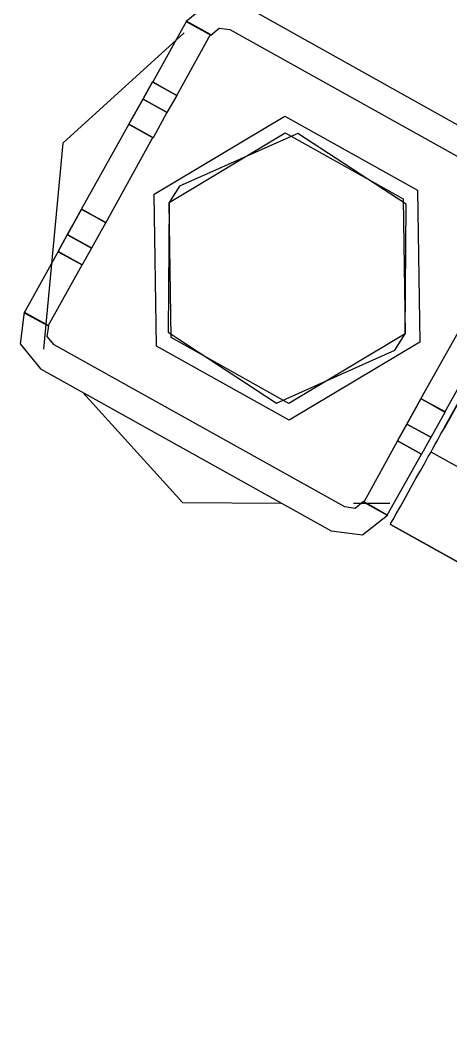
# Model space of a CAD drawing. Header units: metres. Extents: x 2.3 to 42.8, y 0.9 to 31.9.
# Drawn here: x 23.21293 to 23.22514, y 13.90605 to 13.93484 of the extents above; entities that cross this region are included whole.
import ezdxf

# ---------------------------------------------------------------- set-up
doc = ezdxf.new("R2010")
doc.units = ezdxf.units.M
doc.layers.add('PARETI_STRUTTURE', color=7, linetype='Continuous')

msp = doc.modelspace()

# ---------------------------------------------------------------- linework, layer by layer
at = {"layer": 'PARETI_STRUTTURE'}
for points in [[(23.22343, 13.920531), (23.223444, 13.920573), (23.223513, 13.92067), (23.223596, 13.920837), (23.223721, 13.921045), (23.22386, 13.921295), (23.223999, 13.921559), (23.224152, 13.921837), (23.224291, 13.922073), (23.224416, 13.922295), (23.224499, 13.922462), (23.224569, 13.922559), (23.224583, 13.922601), (23.224596, 13.922615), (23.224638, 13.922684), (23.224694, 13.922795), (23.224777, 13.922934), (23.22486, 13.923101), (23.224971, 13.923281), (23.317096, 14.088406)], [(23.224958, 13.92327), (23.315638, 14.085784)], [(23.217583, 13.93448), (23.214138, 13.931355), (23.213583, 13.925508)], [(23.216013, 13.931887), (23.216416, 13.932609), (23.21668, 13.933095)], [(23.216013, 13.931887), (23.216416, 13.932609), (23.21668, 13.933095)], [(23.216013, 13.931887), (23.216416, 13.932609), (23.21668, 13.933095)], [(23.216013, 13.931887), (23.216416, 13.932609), (23.21668, 13.933095)], [(23.216013, 13.931887), (23.216416, 13.932609), (23.21668, 13.933095)], [(23.216013, 13.931887), (23.216416, 13.932609), (23.21668, 13.933095)], [(23.216013, 13.931887), (23.216416, 13.932609), (23.21668, 13.933095)], [(23.216013, 13.931887), (23.216416, 13.932609), (23.21668, 13.933095)], [(23.216013, 13.931887), (23.216416, 13.932609), (23.21668, 13.933095)], [(23.216013, 13.931887), (23.216416, 13.932609), (23.21668, 13.933095)], [(23.216013, 13.931887), (23.216416, 13.932609), (23.21668, 13.933095)], [(23.216013, 13.931887), (23.216416, 13.932609), (23.21668, 13.933095)], [(23.216013, 13.931887), (23.216416, 13.932609), (23.21668, 13.933095)], [(23.216013, 13.931887), (23.216416, 13.932609), (23.21668, 13.933095)], [(23.216013, 13.931887), (23.216416, 13.932609), (23.21668, 13.933095)], [(23.216013, 13.931887), (23.216416, 13.932609), (23.21668, 13.933095)], [(23.216013, 13.931887), (23.216416, 13.932609), (23.21668, 13.933095)], [(23.216013, 13.931887), (23.216416, 13.932609), (23.21668, 13.933095)], [(23.216013, 13.931887), (23.216416, 13.932609), (23.21668, 13.933095)], [(23.216013, 13.931887), (23.216416, 13.932609), (23.21668, 13.933095)], [(23.216013, 13.931887), (23.216416, 13.932609), (23.21668, 13.933095)], [(23.216013, 13.931887), (23.216416, 13.932609), (23.21668, 13.933095)], [(23.216013, 13.931887), (23.216416, 13.932609), (23.21668, 13.933095)], [(23.216013, 13.931887), (23.216416, 13.932609), (23.21668, 13.933095)], [(23.216013, 13.931887), (23.216416, 13.932609), (23.21668, 13.933095)], [(23.216013, 13.931887), (23.216416, 13.932609), (23.21668, 13.933095)], [(23.216013, 13.931887), (23.216416, 13.932609), (23.21668, 13.933095)], [(23.216013, 13.931887), (23.216416, 13.932609), (23.21668, 13.933095)], [(23.216013, 13.931887), (23.216416, 13.932609), (23.21668, 13.933095)], [(23.216013, 13.931887), (23.216416, 13.932609), (23.21668, 13.933095)], [(23.216013, 13.931887), (23.216416, 13.932609), (23.21668, 13.933095)], [(23.216013, 13.931887), (23.216416, 13.932609), (23.21668, 13.933095)], [(23.216013, 13.931887), (23.216416, 13.932609), (23.21668, 13.933095)], [(23.216013, 13.931887), (23.216416, 13.932609), (23.21668, 13.933095)], [(23.216013, 13.931887), (23.216416, 13.932609), (23.21668, 13.933095)], [(23.216013, 13.931887), (23.216416, 13.932609), (23.21668, 13.933095)], [(23.216013, 13.931887), (23.216416, 13.932609), (23.21668, 13.933095)], [(23.216013, 13.931887), (23.216416, 13.932609), (23.21668, 13.933095)], [(23.216013, 13.931887), (23.216416, 13.932609), (23.21668, 13.933095)], [(23.216013, 13.931887), (23.216416, 13.932609), (23.21668, 13.933095)], [(23.216013, 13.931887), (23.216416, 13.932609), (23.21668, 13.933095)], [(23.216013, 13.931887), (23.216416, 13.932609), (23.21668, 13.933095)], [(23.216013, 13.931887), (23.216416, 13.932609), (23.21668, 13.933095)], [(23.216013, 13.931887), (23.216416, 13.932609), (23.21668, 13.933095)], [(23.216013, 13.931887), (23.216416, 13.932609), (23.21668, 13.933095)], [(23.216013, 13.931887), (23.216416, 13.932609), (23.21668, 13.933095)], [(23.216013, 13.931887), (23.216416, 13.932609), (23.21668, 13.933095)], [(23.216013, 13.931887), (23.216416, 13.932609), (23.21668, 13.933095)], [(23.216013, 13.931887), (23.216416, 13.932609), (23.21668, 13.933095)], [(23.216013, 13.931887), (23.216416, 13.932609), (23.21668, 13.933095)], [(23.217369, 13.932708), (23.216688, 13.933083)], [(23.217369, 13.932708), (23.216688, 13.933083)], [(23.217369, 13.932708), (23.216688, 13.933083)], [(23.217369, 13.932708), (23.216688, 13.933083)], [(23.217369, 13.932708), (23.216688, 13.933083)], [(23.217369, 13.932708), (23.216688, 13.933083)], [(23.217369, 13.932708), (23.216688, 13.933083)], [(23.217369, 13.932708), (23.216688, 13.933083)], [(23.217369, 13.932708), (23.216688, 13.933083)], [(23.217369, 13.932708), (23.216688, 13.933083)], [(23.217369, 13.932708), (23.216688, 13.933083)], [(23.217369, 13.932708), (23.216688, 13.933083)], [(23.217369, 13.932708), (23.216688, 13.933083)], [(23.217369, 13.932708), (23.216688, 13.933083)], [(23.217369, 13.932708), (23.216688, 13.933083)], [(23.217369, 13.932708), (23.216688, 13.933083)], [(23.217369, 13.932708), (23.216688, 13.933083)], [(23.217369, 13.932708), (23.216688, 13.933083)], [(23.217369, 13.932708), (23.216688, 13.933083)], [(23.217369, 13.932708), (23.216688, 13.933083)], [(23.217369, 13.932708), (23.216688, 13.933083)], [(23.217369, 13.932708), (23.216688, 13.933083)], [(23.217369, 13.932708), (23.216688, 13.933083)], [(23.217369, 13.932708), (23.216688, 13.933083)], [(23.217369, 13.932708), (23.216688, 13.933083)], [(23.217369, 13.932708), (23.216688, 13.933083)], [(23.217369, 13.932708), (23.216688, 13.933083)], [(23.217369, 13.932708), (23.216688, 13.933083)], [(23.217369, 13.932708), (23.216688, 13.933083)], [(23.217369, 13.932708), (23.216688, 13.933083)], [(23.217369, 13.932708), (23.216688, 13.933083)], [(23.217369, 13.932708), (23.216688, 13.933083)], [(23.217369, 13.932708), (23.216688, 13.933083)], [(23.217369, 13.932708), (23.216688, 13.933083)], [(23.217369, 13.932708), (23.216688, 13.933083)], [(23.217369, 13.932708), (23.216688, 13.933083)], [(23.217369, 13.932708), (23.216688, 13.933083)], [(23.217369, 13.932708), (23.216688, 13.933083)], [(23.217369, 13.932708), (23.216688, 13.933083)], [(23.217369, 13.932708), (23.216688, 13.933083)], [(23.217369, 13.932708), (23.216688, 13.933083)], [(23.217369, 13.932708), (23.216688, 13.933083)], [(23.217369, 13.932708), (23.216688, 13.933083)], [(23.217369, 13.932708), (23.216688, 13.933083)], [(23.217369, 13.932708), (23.216688, 13.933083)], [(23.217369, 13.932708), (23.216688, 13.933083)], [(23.217369, 13.932708), (23.216688, 13.933083)], [(23.217369, 13.932708), (23.216688, 13.933083)], [(23.217369, 13.932708), (23.216688, 13.933083)], [(23.217369, 13.932708), (23.216688, 13.933083)], [(23.217098, 13.932222), (23.216417, 13.932597)], [(23.217098, 13.932222), (23.216417, 13.932597)], [(23.217098, 13.932222), (23.216417, 13.932597)], [(23.217098, 13.932222), (23.216417, 13.932597)], [(23.217098, 13.932222), (23.216417, 13.932597)], [(23.217098, 13.932222), (23.216417, 13.932597)], [(23.217098, 13.932222), (23.216417, 13.932597)], [(23.217098, 13.932222), (23.216417, 13.932597)], [(23.217098, 13.932222), (23.216417, 13.932597)], [(23.217098, 13.932222), (23.216417, 13.932597)], [(23.217098, 13.932222), (23.216417, 13.932597)], [(23.217098, 13.932222), (23.216417, 13.932597)], [(23.217098, 13.932222), (23.216417, 13.932597)], [(23.217098, 13.932222), (23.216417, 13.932597)], [(23.217098, 13.932222), (23.216417, 13.932597)], [(23.217098, 13.932222), (23.216417, 13.932597)], [(23.217098, 13.932222), (23.216417, 13.932597)], [(23.217098, 13.932222), (23.216417, 13.932597)], [(23.217098, 13.932222), (23.216417, 13.932597)], [(23.217098, 13.932222), (23.216417, 13.932597)], [(23.217098, 13.932222), (23.216417, 13.932597)], [(23.217098, 13.932222), (23.216417, 13.932597)], [(23.217098, 13.932222), (23.216417, 13.932597)], [(23.217098, 13.932222), (23.216417, 13.932597)], [(23.217098, 13.932222), (23.216417, 13.932597)], [(23.217098, 13.932222), (23.216417, 13.932597)], [(23.217098, 13.932222), (23.216417, 13.932597)], [(23.217098, 13.932222), (23.216417, 13.932597)], [(23.217098, 13.932222), (23.216417, 13.932597)], [(23.217098, 13.932222), (23.216417, 13.932597)], [(23.217098, 13.932222), (23.216417, 13.932597)], [(23.217098, 13.932222), (23.216417, 13.932597)], [(23.217098, 13.932222), (23.216417, 13.932597)], [(23.217098, 13.932222), (23.216417, 13.932597)], [(23.217098, 13.932222), (23.216417, 13.932597)], [(23.217098, 13.932222), (23.216417, 13.932597)], [(23.217098, 13.932222), (23.216417, 13.932597)], [(23.217098, 13.932222), (23.216417, 13.932597)], [(23.217098, 13.932222), (23.216417, 13.932597)], [(23.217098, 13.932222), (23.216417, 13.932597)], [(23.217098, 13.932222), (23.216417, 13.932597)], [(23.217098, 13.932222), (23.216417, 13.932597)], [(23.217098, 13.932222), (23.216417, 13.932597)], [(23.217098, 13.932222), (23.216417, 13.932597)], [(23.217098, 13.932222), (23.216417, 13.932597)], [(23.217098, 13.932222), (23.216417, 13.932597)], [(23.217098, 13.932222), (23.216417, 13.932597)], [(23.217098, 13.932222), (23.216417, 13.932597)], [(23.217098, 13.932222), (23.216417, 13.932597)], [(23.217098, 13.932222), (23.216417, 13.932597)], [(23.217098, 13.932222), (23.216417, 13.932597)], [(23.217098, 13.932222), (23.216417, 13.932597)], [(23.217098, 13.932222), (23.216417, 13.932597)], [(23.217098, 13.932222), (23.216417, 13.932597)], [(23.217098, 13.932222), (23.216417, 13.932597)], [(23.217098, 13.932222), (23.216417, 13.932597)], [(23.217098, 13.932222), (23.216417, 13.932597)], [(23.217098, 13.932222), (23.216417, 13.932597)], [(23.217098, 13.932222), (23.216417, 13.932597)], [(23.217098, 13.932222), (23.216417, 13.932597)], [(23.217098, 13.932222), (23.216417, 13.932597)], [(23.217098, 13.932222), (23.216417, 13.932597)], [(23.217098, 13.932222), (23.216417, 13.932597)], [(23.217098, 13.932222), (23.216417, 13.932597)], [(23.217098, 13.932222), (23.216417, 13.932597)], [(23.217098, 13.932222), (23.216417, 13.932597)], [(23.217098, 13.932222), (23.216417, 13.932597)], [(23.217098, 13.932222), (23.216417, 13.932597)], [(23.217098, 13.932222), (23.216417, 13.932597)], [(23.217098, 13.932222), (23.216417, 13.932597)], [(23.217098, 13.932222), (23.216417, 13.932597)], [(23.217098, 13.932222), (23.216417, 13.932597)], [(23.217098, 13.932222), (23.216417, 13.932597)], [(23.217098, 13.932222), (23.216417, 13.932597)], [(23.217098, 13.932222), (23.216417, 13.932597)], [(23.217098, 13.932222), (23.216417, 13.932597)], [(23.217098, 13.932222), (23.216417, 13.932597)], [(23.217098, 13.932222), (23.216417, 13.932597)], [(23.217098, 13.932222), (23.216417, 13.932597)], [(23.217098, 13.932222), (23.216417, 13.932597)], [(23.217098, 13.932222), (23.216417, 13.932597)], [(23.217098, 13.932222), (23.216417, 13.932597)], [(23.217098, 13.932222), (23.216417, 13.932597)], [(23.217098, 13.932222), (23.216417, 13.932597)], [(23.217098, 13.932222), (23.216417, 13.932597)], [(23.217098, 13.932222), (23.216417, 13.932597)], [(23.217098, 13.932222), (23.216417, 13.932597)], [(23.217098, 13.932222), (23.216417, 13.932597)], [(23.217098, 13.932222), (23.216417, 13.932597)], [(23.217098, 13.932222), (23.216417, 13.932597)], [(23.217098, 13.932222), (23.216417, 13.932597)], [(23.217098, 13.932222), (23.216417, 13.932597)], [(23.217098, 13.932222), (23.216417, 13.932597)], [(23.217098, 13.932222), (23.216417, 13.932597)], [(23.217098, 13.932222), (23.216417, 13.932597)], [(23.217098, 13.932222), (23.216417, 13.932597)], [(23.217098, 13.932222), (23.216417, 13.932597)], [(23.217098, 13.932222), (23.216417, 13.932597)], [(23.217098, 13.932222), (23.216417, 13.932597)], [(23.217098, 13.932222), (23.216417, 13.932597)], [(23.217098, 13.932222), (23.216417, 13.932597)], [(23.217098, 13.932222), (23.216417, 13.932597)], [(23.217098, 13.932222), (23.216417, 13.932597)], [(23.217098, 13.932222), (23.216417, 13.932597)], [(23.217369, 13.932708), (23.217091, 13.932222), (23.216702, 13.931499)], [(23.217369, 13.932708), (23.217091, 13.932222), (23.216702, 13.931499)], [(23.217369, 13.932708), (23.217091, 13.932222), (23.216702, 13.931499)], [(23.217369, 13.932708), (23.217091, 13.932222), (23.216702, 13.931499)], [(23.217369, 13.932708), (23.217091, 13.932222), (23.216702, 13.931499)], [(23.217369, 13.932708), (23.217091, 13.932222), (23.216702, 13.931499)], [(23.217369, 13.932708), (23.217091, 13.932222), (23.216702, 13.931499)], [(23.217369, 13.932708), (23.217091, 13.932222), (23.216702, 13.931499)], [(23.217369, 13.932708), (23.217091, 13.932222), (23.216702, 13.931499)], [(23.217369, 13.932708), (23.217091, 13.932222), (23.216702, 13.931499)], [(23.217369, 13.932708), (23.217091, 13.932222), (23.216702, 13.931499)], [(23.217369, 13.932708), (23.217091, 13.932222), (23.216702, 13.931499)], [(23.217369, 13.932708), (23.217091, 13.932222), (23.216702, 13.931499)], [(23.217369, 13.932708), (23.217091, 13.932222), (23.216702, 13.931499)], [(23.217369, 13.932708), (23.217091, 13.932222), (23.216702, 13.931499)], [(23.217369, 13.932708), (23.217091, 13.932222), (23.216702, 13.931499)], [(23.217369, 13.932708), (23.217091, 13.932222), (23.216702, 13.931499)], [(23.217369, 13.932708), (23.217091, 13.932222), (23.216702, 13.931499)], [(23.217369, 13.932708), (23.217091, 13.932222), (23.216702, 13.931499)], [(23.217369, 13.932708), (23.217091, 13.932222), (23.216702, 13.931499)], [(23.217369, 13.932708), (23.217091, 13.932222), (23.216702, 13.931499)], [(23.217369, 13.932708), (23.217091, 13.932222), (23.216702, 13.931499)], [(23.217369, 13.932708), (23.217091, 13.932222), (23.216702, 13.931499)], [(23.217369, 13.932708), (23.217091, 13.932222), (23.216702, 13.931499)], [(23.217369, 13.932708), (23.217091, 13.932222), (23.216702, 13.931499)], [(23.217369, 13.932708), (23.217091, 13.932222), (23.216702, 13.931499)], [(23.217369, 13.932708), (23.217091, 13.932222), (23.216702, 13.931499)], [(23.217369, 13.932708), (23.217091, 13.932222), (23.216702, 13.931499)], [(23.217369, 13.932708), (23.217091, 13.932222), (23.216702, 13.931499)], [(23.217369, 13.932708), (23.217091, 13.932222), (23.216702, 13.931499)], [(23.217369, 13.932708), (23.217091, 13.932222), (23.216702, 13.931499)], [(23.217369, 13.932708), (23.217091, 13.932222), (23.216702, 13.931499)], [(23.217369, 13.932708), (23.217091, 13.932222), (23.216702, 13.931499)], [(23.217369, 13.932708), (23.217091, 13.932222), (23.216702, 13.931499)], [(23.217369, 13.932708), (23.217091, 13.932222), (23.216702, 13.931499)], [(23.217369, 13.932708), (23.217091, 13.932222), (23.216702, 13.931499)], [(23.217369, 13.932708), (23.217091, 13.932222), (23.216702, 13.931499)], [(23.217369, 13.932708), (23.217091, 13.932222), (23.216702, 13.931499)], [(23.217369, 13.932708), (23.217091, 13.932222), (23.216702, 13.931499)], [(23.217369, 13.932708), (23.217091, 13.932222), (23.216702, 13.931499)], [(23.217369, 13.932708), (23.217091, 13.932222), (23.216702, 13.931499)], [(23.217369, 13.932708), (23.217091, 13.932222), (23.216702, 13.931499)], [(23.217369, 13.932708), (23.217091, 13.932222), (23.216702, 13.931499)], [(23.217369, 13.932708), (23.217091, 13.932222), (23.216702, 13.931499)], [(23.217369, 13.932708), (23.217091, 13.932222), (23.216702, 13.931499)], [(23.217369, 13.932708), (23.217091, 13.932222), (23.216702, 13.931499)], [(23.217369, 13.932708), (23.217091, 13.932222), (23.216702, 13.931499)], [(23.217369, 13.932708), (23.217091, 13.932222), (23.216702, 13.931499)], [(23.217369, 13.932708), (23.217091, 13.932222), (23.216702, 13.931499)], [(23.217369, 13.932708), (23.217091, 13.932222), (23.216702, 13.931499)], [(23.217369, 13.932708), (23.217091, 13.932222), (23.216702, 13.931499)], [(23.217369, 13.932708), (23.217091, 13.932222), (23.216702, 13.931499)], [(23.217369, 13.932708), (23.217091, 13.932222), (23.216702, 13.931499)], [(23.217369, 13.932708), (23.217091, 13.932222), (23.216702, 13.931499)], [(23.216698, 13.931505), (23.216017, 13.93188)], [(23.216698, 13.931505), (23.216017, 13.93188)], [(23.216698, 13.931505), (23.216017, 13.93188)], [(23.216698, 13.931505), (23.216017, 13.93188)], [(23.216698, 13.931505), (23.216017, 13.93188)], [(23.216698, 13.931505), (23.216017, 13.93188)], [(23.216698, 13.931505), (23.216017, 13.93188)], [(23.216698, 13.931505), (23.216017, 13.93188)], [(23.216698, 13.931505), (23.216017, 13.93188)], [(23.216698, 13.931505), (23.216017, 13.93188)], [(23.216698, 13.931505), (23.216017, 13.93188)], [(23.216698, 13.931505), (23.216017, 13.93188)], [(23.216698, 13.931505), (23.216017, 13.93188)], [(23.216698, 13.931505), (23.216017, 13.93188)], [(23.216698, 13.931505), (23.216017, 13.93188)], [(23.216698, 13.931505), (23.216017, 13.93188)], [(23.216698, 13.931505), (23.216017, 13.93188)], [(23.216698, 13.931505), (23.216017, 13.93188)], [(23.216698, 13.931505), (23.216017, 13.93188)], [(23.216698, 13.931505), (23.216017, 13.93188)], [(23.216698, 13.931505), (23.216017, 13.93188)], [(23.216698, 13.931505), (23.216017, 13.93188)], [(23.216698, 13.931505), (23.216017, 13.93188)], [(23.216698, 13.931505), (23.216017, 13.93188)], [(23.216698, 13.931505), (23.216017, 13.93188)], [(23.216698, 13.931505), (23.216017, 13.93188)], [(23.216698, 13.931505), (23.216017, 13.93188)], [(23.216698, 13.931505), (23.216017, 13.93188)], [(23.216698, 13.931505), (23.216017, 13.93188)], [(23.216698, 13.931505), (23.216017, 13.93188)], [(23.216698, 13.931505), (23.216017, 13.93188)], [(23.216698, 13.931505), (23.216017, 13.93188)], [(23.216698, 13.931505), (23.216017, 13.93188)], [(23.216698, 13.931505), (23.216017, 13.93188)], [(23.216698, 13.931505), (23.216017, 13.93188)], [(23.216698, 13.931505), (23.216017, 13.93188)], [(23.216698, 13.931505), (23.216017, 13.93188)], [(23.216698, 13.931505), (23.216017, 13.93188)], [(23.216698, 13.931505), (23.216017, 13.93188)], [(23.216698, 13.931505), (23.216017, 13.93188)], [(23.216698, 13.931505), (23.216017, 13.93188)], [(23.216698, 13.931505), (23.216017, 13.93188)], [(23.216698, 13.931505), (23.216017, 13.93188)], [(23.216698, 13.931505), (23.216017, 13.93188)], [(23.216698, 13.931505), (23.216017, 13.93188)], [(23.216698, 13.931505), (23.216017, 13.93188)], [(23.216698, 13.931505), (23.216017, 13.93188)], [(23.216698, 13.931505), (23.216017, 13.93188)], [(23.216698, 13.931505), (23.216017, 13.93188)], [(23.216698, 13.931505), (23.216017, 13.93188)], [(23.214263, 13.928751), (23.213999, 13.928279), (23.214263, 13.928751), (23.213999, 13.928279), (23.214263, 13.928751), (23.213999, 13.928279), (23.214263, 13.928751), (23.213999, 13.928279), (23.214263, 13.928751), (23.213999, 13.928279), (23.214263, 13.928751), (23.213999, 13.928279), (23.214263, 13.928751), (23.213999, 13.928279), (23.214263, 13.928751), (23.213999, 13.928279), (23.214263, 13.928751), (23.213999, 13.928279), (23.214263, 13.928751), (23.213999, 13.928279), (23.214263, 13.928751), (23.213999, 13.928279), (23.214263, 13.928751), (23.213999, 13.928279), (23.214263, 13.928751), (23.213999, 13.928279), (23.214263, 13.928751), (23.213999, 13.928279), (23.214263, 13.928751), (23.213999, 13.928279), (23.214263, 13.928751), (23.213999, 13.928279), (23.214263, 13.928751), (23.213999, 13.928279), (23.214263, 13.928751), (23.213999, 13.928279), (23.214263, 13.928751), (23.213999, 13.928279), (23.214263, 13.928751), (23.213999, 13.928279), (23.214263, 13.928751), (23.213999, 13.928279), (23.214263, 13.928751), (23.213999, 13.928279), (23.214263, 13.928751), (23.213999, 13.928279), (23.214263, 13.928751), (23.213999, 13.928279), (23.214263, 13.928751), (23.213999, 13.928279), (23.214263, 13.928751), (23.213999, 13.928279), (23.214263, 13.928751), (23.213999, 13.928279), (23.213041, 13.926542), (23.213722, 13.926167), (23.21468, 13.927904), (23.213999, 13.928279), (23.214263, 13.928751), (23.214666, 13.929473)], [(23.214267, 13.928758), (23.21467, 13.92948)], [(23.214267, 13.928758), (23.21467, 13.92948)], [(23.214267, 13.928758), (23.21467, 13.92948)], [(23.214267, 13.928758), (23.21467, 13.92948)], [(23.214267, 13.928758), (23.21467, 13.92948)], [(23.214267, 13.928758), (23.21467, 13.92948)], [(23.214267, 13.928758), (23.21467, 13.92948)], [(23.214267, 13.928758), (23.21467, 13.92948)], [(23.214267, 13.928758), (23.21467, 13.92948)], [(23.214267, 13.928758), (23.21467, 13.92948)], [(23.214267, 13.928758), (23.21467, 13.92948)], [(23.214267, 13.928758), (23.21467, 13.92948)], [(23.214267, 13.928758), (23.21467, 13.92948)], [(23.214267, 13.928758), (23.21467, 13.92948)], [(23.214267, 13.928758), (23.21467, 13.92948)], [(23.214267, 13.928758), (23.21467, 13.92948)], [(23.214267, 13.928758), (23.21467, 13.92948)], [(23.214267, 13.928758), (23.21467, 13.92948)], [(23.214267, 13.928758), (23.21467, 13.92948)], [(23.214267, 13.928758), (23.21467, 13.92948)], [(23.214267, 13.928758), (23.21467, 13.92948)], [(23.214267, 13.928758), (23.21467, 13.92948)], [(23.214267, 13.928758), (23.21467, 13.92948)], [(23.214267, 13.928758), (23.21467, 13.92948)], [(23.214267, 13.928758), (23.21467, 13.92948)], [(23.214267, 13.928758), (23.21467, 13.92948)], [(23.214267, 13.928758), (23.21467, 13.92948)], [(23.214267, 13.928758), (23.21467, 13.92948)], [(23.214267, 13.928758), (23.21467, 13.92948)], [(23.214267, 13.928758), (23.21467, 13.92948)], [(23.214267, 13.928758), (23.21467, 13.92948)], [(23.214267, 13.928758), (23.21467, 13.92948)], [(23.214267, 13.928758), (23.21467, 13.92948)], [(23.214267, 13.928758), (23.21467, 13.92948)], [(23.214267, 13.928758), (23.21467, 13.92948)], [(23.214267, 13.928758), (23.21467, 13.92948)], [(23.214267, 13.928758), (23.21467, 13.92948)], [(23.214267, 13.928758), (23.21467, 13.92948)], [(23.214267, 13.928758), (23.21467, 13.92948)], [(23.214267, 13.928758), (23.21467, 13.92948)], [(23.214267, 13.928758), (23.21467, 13.92948)], [(23.214267, 13.928758), (23.21467, 13.92948)], [(23.214267, 13.928758), (23.21467, 13.92948)], [(23.214267, 13.928758), (23.21467, 13.92948)], [(23.214267, 13.928758), (23.21467, 13.92948)], [(23.214267, 13.928758), (23.21467, 13.92948)], [(23.214267, 13.928758), (23.21467, 13.92948)], [(23.214267, 13.928758), (23.21467, 13.92948)], [(23.214267, 13.928758), (23.21467, 13.92948)], [(23.215355, 13.929097), (23.214674, 13.929472)], [(23.215355, 13.929097), (23.214674, 13.929472)], [(23.215355, 13.929097), (23.214674, 13.929472)], [(23.215355, 13.929097), (23.214674, 13.929472)], [(23.215355, 13.929097), (23.214674, 13.929472)], [(23.215355, 13.929097), (23.214674, 13.929472)], [(23.215355, 13.929097), (23.214674, 13.929472)], [(23.215355, 13.929097), (23.214674, 13.929472)], [(23.215355, 13.929097), (23.214674, 13.929472)], [(23.215355, 13.929097), (23.214674, 13.929472)], [(23.215355, 13.929097), (23.214674, 13.929472)], [(23.215355, 13.929097), (23.214674, 13.929472)], [(23.215355, 13.929097), (23.214674, 13.929472)], [(23.215355, 13.929097), (23.214674, 13.929472)], [(23.215355, 13.929097), (23.214674, 13.929472)], [(23.215355, 13.929097), (23.214674, 13.929472)], [(23.215355, 13.929097), (23.214674, 13.929472)], [(23.215355, 13.929097), (23.214674, 13.929472)], [(23.215355, 13.929097), (23.214674, 13.929472)], [(23.215355, 13.929097), (23.214674, 13.929472)], [(23.215355, 13.929097), (23.214674, 13.929472)], [(23.215355, 13.929097), (23.214674, 13.929472)], [(23.215355, 13.929097), (23.214674, 13.929472)], [(23.215355, 13.929097), (23.214674, 13.929472)], [(23.215355, 13.929097), (23.214674, 13.929472)], [(23.215355, 13.929097), (23.214674, 13.929472)], [(23.215355, 13.929097), (23.214674, 13.929472)], [(23.215355, 13.929097), (23.214674, 13.929472)], [(23.215355, 13.929097), (23.214674, 13.929472)], [(23.215355, 13.929097), (23.214674, 13.929472)], [(23.215355, 13.929097), (23.214674, 13.929472)], [(23.215355, 13.929097), (23.214674, 13.929472)], [(23.215355, 13.929097), (23.214674, 13.929472)], [(23.215355, 13.929097), (23.214674, 13.929472)], [(23.215355, 13.929097), (23.214674, 13.929472)], [(23.215355, 13.929097), (23.214674, 13.929472)], [(23.215355, 13.929097), (23.214674, 13.929472)], [(23.215355, 13.929097), (23.214674, 13.929472)], [(23.215355, 13.929097), (23.214674, 13.929472)], [(23.215355, 13.929097), (23.214674, 13.929472)], [(23.215355, 13.929097), (23.214674, 13.929472)], [(23.215355, 13.929097), (23.214674, 13.929472)], [(23.215355, 13.929097), (23.214674, 13.929472)], [(23.215355, 13.929097), (23.214674, 13.929472)], [(23.215355, 13.929097), (23.214674, 13.929472)], [(23.215355, 13.929097), (23.214674, 13.929472)], [(23.215355, 13.929097), (23.214674, 13.929472)], [(23.215355, 13.929097), (23.214674, 13.929472)], [(23.215355, 13.929097), (23.214674, 13.929472)], [(23.215355, 13.929097), (23.214674, 13.929472)], [(23.215355, 13.929097), (23.214952, 13.928374), (23.214688, 13.927902)], [(23.215355, 13.929097), (23.214952, 13.928374)], [(23.215355, 13.929097), (23.214952, 13.928374)], [(23.215355, 13.929097), (23.214952, 13.928374)], [(23.215355, 13.929097), (23.214952, 13.928374)], [(23.215355, 13.929097), (23.214952, 13.928374)], [(23.215355, 13.929097), (23.214952, 13.928374)], [(23.215355, 13.929097), (23.214952, 13.928374)], [(23.215355, 13.929097), (23.214952, 13.928374)], [(23.215355, 13.929097), (23.214952, 13.928374)], [(23.215355, 13.929097), (23.214952, 13.928374)], [(23.215355, 13.929097), (23.214952, 13.928374)], [(23.215355, 13.929097), (23.214952, 13.928374)], [(23.215355, 13.929097), (23.214952, 13.928374)], [(23.215355, 13.929097), (23.214952, 13.928374)], [(23.215355, 13.929097), (23.214952, 13.928374)], [(23.215355, 13.929097), (23.214952, 13.928374)], [(23.215355, 13.929097), (23.214952, 13.928374)], [(23.215355, 13.929097), (23.214952, 13.928374)], [(23.215355, 13.929097), (23.214952, 13.928374)], [(23.215355, 13.929097), (23.214952, 13.928374)], [(23.215355, 13.929097), (23.214952, 13.928374)], [(23.215355, 13.929097), (23.214952, 13.928374)], [(23.215355, 13.929097), (23.214952, 13.928374)], [(23.215355, 13.929097), (23.214952, 13.928374)], [(23.215355, 13.929097), (23.214952, 13.928374)], [(23.215355, 13.929097), (23.214952, 13.928374)], [(23.215355, 13.929097), (23.214952, 13.928374)], [(23.215355, 13.929097), (23.214952, 13.928374)], [(23.215355, 13.929097), (23.214952, 13.928374)], [(23.215355, 13.929097), (23.214952, 13.928374)], [(23.215355, 13.929097), (23.214952, 13.928374)], [(23.215355, 13.929097), (23.214952, 13.928374)], [(23.215355, 13.929097), (23.214952, 13.928374)], [(23.215355, 13.929097), (23.214952, 13.928374)], [(23.215355, 13.929097), (23.214952, 13.928374)], [(23.215355, 13.929097), (23.214952, 13.928374)], [(23.215355, 13.929097), (23.214952, 13.928374)], [(23.215355, 13.929097), (23.214952, 13.928374)], [(23.215355, 13.929097), (23.214952, 13.928374)], [(23.215355, 13.929097), (23.214952, 13.928374)], [(23.215355, 13.929097), (23.214952, 13.928374)], [(23.215355, 13.929097), (23.214952, 13.928374)], [(23.215355, 13.929097), (23.214952, 13.928374)], [(23.215355, 13.929097), (23.214952, 13.928374)], [(23.215355, 13.929097), (23.214952, 13.928374)], [(23.215355, 13.929097), (23.214952, 13.928374)], [(23.215355, 13.929097), (23.214952, 13.928374)], [(23.215355, 13.929097), (23.214952, 13.928374)], [(23.215355, 13.929097), (23.214952, 13.928374)], [(23.215355, 13.929097), (23.214952, 13.928374)], [(23.215355, 13.929097), (23.214952, 13.928374)], [(23.215355, 13.929097), (23.214952, 13.928374)], [(23.215355, 13.929097), (23.214952, 13.928374)], [(23.214267, 13.928758), (23.214948, 13.928383)], [(23.214267, 13.928758), (23.214948, 13.928383)], [(23.214267, 13.928758), (23.214948, 13.928383)], [(23.214267, 13.928758), (23.214948, 13.928383)], [(23.214267, 13.928758), (23.214948, 13.928383)], [(23.214267, 13.928758), (23.214948, 13.928383)], [(23.214267, 13.928758), (23.214948, 13.928383)], [(23.214267, 13.928758), (23.214948, 13.928383)], [(23.214267, 13.928758), (23.214948, 13.928383)], [(23.214267, 13.928758), (23.214948, 13.928383)], [(23.214267, 13.928758), (23.214948, 13.928383)], [(23.214267, 13.928758), (23.214948, 13.928383)], [(23.214267, 13.928758), (23.214948, 13.928383)], [(23.214267, 13.928758), (23.214948, 13.928383)], [(23.214267, 13.928758), (23.214948, 13.928383)], [(23.214267, 13.928758), (23.214948, 13.928383)], [(23.214267, 13.928758), (23.214948, 13.928383)], [(23.214267, 13.928758), (23.214948, 13.928383)], [(23.214267, 13.928758), (23.214948, 13.928383)], [(23.214267, 13.928758), (23.214948, 13.928383)], [(23.214267, 13.928758), (23.214948, 13.928383)], [(23.214267, 13.928758), (23.214948, 13.928383)], [(23.214267, 13.928758), (23.214948, 13.928383)], [(23.214267, 13.928758), (23.214948, 13.928383)], [(23.214267, 13.928758), (23.214948, 13.928383)], [(23.214267, 13.928758), (23.214948, 13.928383)], [(23.214267, 13.928758), (23.214948, 13.928383)], [(23.214267, 13.928758), (23.214948, 13.928383)], [(23.214267, 13.928758), (23.214948, 13.928383)], [(23.214267, 13.928758), (23.214948, 13.928383)], [(23.214267, 13.928758), (23.214948, 13.928383)], [(23.214267, 13.928758), (23.214948, 13.928383)], [(23.214267, 13.928758), (23.214948, 13.928383)], [(23.214267, 13.928758), (23.214948, 13.928383)], [(23.214267, 13.928758), (23.214948, 13.928383)], [(23.214267, 13.928758), (23.214948, 13.928383)], [(23.214267, 13.928758), (23.214948, 13.928383)], [(23.214267, 13.928758), (23.214948, 13.928383)], [(23.214267, 13.928758), (23.214948, 13.928383)], [(23.214267, 13.928758), (23.214948, 13.928383)], [(23.214267, 13.928758), (23.214948, 13.928383)], [(23.214267, 13.928758), (23.214948, 13.928383)], [(23.214267, 13.928758), (23.214948, 13.928383)], [(23.214267, 13.928758), (23.214948, 13.928383)], [(23.214267, 13.928758), (23.214948, 13.928383)], [(23.214267, 13.928758), (23.214948, 13.928383)], [(23.214267, 13.928758), (23.214948, 13.928383)], [(23.214267, 13.928758), (23.214948, 13.928383)], [(23.214267, 13.928758), (23.214948, 13.928383)], [(23.214267, 13.928758), (23.214948, 13.928383)], [(23.214267, 13.928758), (23.214948, 13.928383)], [(23.214267, 13.928758), (23.214948, 13.928383)], [(23.214267, 13.928758), (23.214948, 13.928383)], [(23.214267, 13.928758), (23.214948, 13.928383)], [(23.214952, 13.928376), (23.214272, 13.928751)], [(23.214952, 13.928376), (23.214272, 13.928751)], [(23.214952, 13.928376), (23.214272, 13.928751)], [(23.214952, 13.928376), (23.214272, 13.928751)], [(23.214952, 13.928376), (23.214272, 13.928751)], [(23.214952, 13.928376), (23.214272, 13.928751)], [(23.214952, 13.928376), (23.214272, 13.928751)], [(23.214952, 13.928376), (23.214272, 13.928751)], [(23.214952, 13.928376), (23.214272, 13.928751)], [(23.214952, 13.928376), (23.214272, 13.928751)], [(23.214952, 13.928376), (23.214272, 13.928751)], [(23.214952, 13.928376), (23.214272, 13.928751)], [(23.214952, 13.928376), (23.214272, 13.928751)], [(23.214952, 13.928376), (23.214272, 13.928751)], [(23.214952, 13.928376), (23.214272, 13.928751)], [(23.214952, 13.928376), (23.214272, 13.928751)], [(23.214952, 13.928376), (23.214272, 13.928751)], [(23.214952, 13.928376), (23.214272, 13.928751)], [(23.214952, 13.928376), (23.214272, 13.928751)], [(23.214952, 13.928376), (23.214272, 13.928751)], [(23.214952, 13.928376), (23.214272, 13.928751)], [(23.214952, 13.928376), (23.214272, 13.928751)], [(23.214952, 13.928376), (23.214272, 13.928751)], [(23.214952, 13.928376), (23.214272, 13.928751)], [(23.214952, 13.928376), (23.214272, 13.928751)], [(23.214952, 13.928376), (23.214272, 13.928751)], [(23.214952, 13.928376), (23.214272, 13.928751)], [(23.214952, 13.928376), (23.214272, 13.928751)], [(23.214952, 13.928376), (23.214272, 13.928751)], [(23.214952, 13.928376), (23.214272, 13.928751)], [(23.214952, 13.928376), (23.214272, 13.928751)], [(23.214952, 13.928376), (23.214272, 13.928751)], [(23.214952, 13.928376), (23.214272, 13.928751)], [(23.214952, 13.928376), (23.214272, 13.928751)], [(23.214952, 13.928376), (23.214272, 13.928751)], [(23.214952, 13.928376), (23.214272, 13.928751)], [(23.214952, 13.928376), (23.214272, 13.928751)], [(23.214952, 13.928376), (23.214272, 13.928751)], [(23.214952, 13.928376), (23.214272, 13.928751)], [(23.214952, 13.928376), (23.214272, 13.928751)], [(23.214952, 13.928376), (23.214272, 13.928751)], [(23.214952, 13.928376), (23.214272, 13.928751)], [(23.214952, 13.928376), (23.214272, 13.928751)], [(23.214952, 13.928376), (23.214272, 13.928751)], [(23.214952, 13.928376), (23.214272, 13.928751)], [(23.214952, 13.928376), (23.214272, 13.928751)], [(23.214952, 13.928376), (23.214272, 13.928751)], [(23.214952, 13.928376), (23.214272, 13.928751)], [(23.214952, 13.928376), (23.214272, 13.928751)], [(23.214952, 13.928376), (23.214272, 13.928751)], [(23.214684, 13.927897), (23.214003, 13.928272)], [(23.214684, 13.927897), (23.214003, 13.928272)], [(23.214684, 13.927897), (23.214003, 13.928272)], [(23.214684, 13.927897), (23.214003, 13.928272)], [(23.214684, 13.927897), (23.214003, 13.928272)], [(23.214684, 13.927897), (23.214003, 13.928272)], [(23.214684, 13.927897), (23.214003, 13.928272)], [(23.214684, 13.927897), (23.214003, 13.928272)], [(23.214684, 13.927897), (23.214003, 13.928272)], [(23.214684, 13.927897), (23.214003, 13.928272)], [(23.214684, 13.927897), (23.214003, 13.928272)], [(23.214684, 13.927897), (23.214003, 13.928272)], [(23.214684, 13.927897), (23.214003, 13.928272)], [(23.214684, 13.927897), (23.214003, 13.928272)], [(23.214684, 13.927897), (23.214003, 13.928272)], [(23.214684, 13.927897), (23.214003, 13.928272)], [(23.214684, 13.927897), (23.214003, 13.928272)], [(23.214684, 13.927897), (23.214003, 13.928272)], [(23.214684, 13.927897), (23.214003, 13.928272)], [(23.214684, 13.927897), (23.214003, 13.928272)], [(23.214684, 13.927897), (23.214003, 13.928272)], [(23.214684, 13.927897), (23.214003, 13.928272)], [(23.214684, 13.927897), (23.214003, 13.928272)], [(23.214684, 13.927897), (23.214003, 13.928272)], [(23.214684, 13.927897), (23.214003, 13.928272)], [(23.214684, 13.927897), (23.214003, 13.928272)], [(23.214684, 13.927897), (23.214003, 13.928272)], [(23.214684, 13.927897), (23.214003, 13.928272)], [(23.214684, 13.927897), (23.214003, 13.928272)], [(23.214684, 13.927897), (23.214003, 13.928272)], [(23.214684, 13.927897), (23.214003, 13.928272)], [(23.214684, 13.927897), (23.214003, 13.928272)], [(23.214684, 13.927897), (23.214003, 13.928272)], [(23.214684, 13.927897), (23.214003, 13.928272)], [(23.214684, 13.927897), (23.214003, 13.928272)], [(23.214684, 13.927897), (23.214003, 13.928272)], [(23.214684, 13.927897), (23.214003, 13.928272)], [(23.214684, 13.927897), (23.214003, 13.928272)], [(23.214684, 13.927897), (23.214003, 13.928272)], [(23.214684, 13.927897), (23.214003, 13.928272)], [(23.214684, 13.927897), (23.214003, 13.928272)], [(23.214684, 13.927897), (23.214003, 13.928272)], [(23.214684, 13.927897), (23.214003, 13.928272)], [(23.214684, 13.927897), (23.214003, 13.928272)], [(23.214684, 13.927897), (23.214003, 13.928272)], [(23.214684, 13.927897), (23.214003, 13.928272)], [(23.214684, 13.927897), (23.214003, 13.928272)], [(23.214684, 13.927897), (23.214003, 13.928272)], [(23.214684, 13.927897), (23.214003, 13.928272)], [(23.214684, 13.927897), (23.214003, 13.928272)], [(23.214952, 13.928376), (23.214688, 13.927904)], [(23.214952, 13.928376), (23.214688, 13.927904)], [(23.214952, 13.928376), (23.214688, 13.927904)], [(23.214952, 13.928376), (23.214688, 13.927904)], [(23.214952, 13.928376), (23.214688, 13.927904)], [(23.214952, 13.928376), (23.214688, 13.927904)], [(23.214952, 13.928376), (23.214688, 13.927904)], [(23.214952, 13.928376), (23.214688, 13.927904)], [(23.214952, 13.928376), (23.214688, 13.927904)], [(23.214952, 13.928376), (23.214688, 13.927904)], [(23.214952, 13.928376), (23.214688, 13.927904)], [(23.214952, 13.928376), (23.214688, 13.927904)], [(23.214952, 13.928376), (23.214688, 13.927904)], [(23.214952, 13.928376), (23.214688, 13.927904)], [(23.214952, 13.928376), (23.214688, 13.927904)], [(23.214952, 13.928376), (23.214688, 13.927904)], [(23.214952, 13.928376), (23.214688, 13.927904)], [(23.214952, 13.928376), (23.214688, 13.927904)], [(23.214952, 13.928376), (23.214688, 13.927904)], [(23.214952, 13.928376), (23.214688, 13.927904)], [(23.214952, 13.928376), (23.214688, 13.927904)], [(23.214952, 13.928376), (23.214688, 13.927904)], [(23.214952, 13.928376), (23.214688, 13.927904)], [(23.214952, 13.928376), (23.214688, 13.927904)], [(23.214952, 13.928376), (23.214688, 13.927904)], [(23.214952, 13.928376), (23.214688, 13.927904)], [(23.214952, 13.928376), (23.214688, 13.927904)], [(23.214952, 13.928376), (23.214688, 13.927904)], [(23.214952, 13.928376), (23.214688, 13.927904)], [(23.214952, 13.928376), (23.214688, 13.927904)], [(23.214952, 13.928376), (23.214688, 13.927904)], [(23.214952, 13.928376), (23.214688, 13.927904)], [(23.214952, 13.928376), (23.214688, 13.927904)], [(23.214952, 13.928376), (23.214688, 13.927904)], [(23.214952, 13.928376), (23.214688, 13.927904)], [(23.214952, 13.928376), (23.214688, 13.927904)], [(23.214952, 13.928376), (23.214688, 13.927904)], [(23.214952, 13.928376), (23.214688, 13.927904)], [(23.214952, 13.928376), (23.214688, 13.927904)], [(23.214952, 13.928376), (23.214688, 13.927904)], [(23.214952, 13.928376), (23.214688, 13.927904)], [(23.214952, 13.928376), (23.214688, 13.927904)], [(23.214952, 13.928376), (23.214688, 13.927904)], [(23.214952, 13.928376), (23.214688, 13.927904)], [(23.214952, 13.928376), (23.214688, 13.927904)], [(23.214952, 13.928376), (23.214688, 13.927904)], [(23.214952, 13.928376), (23.214688, 13.927904)], [(23.214952, 13.928376), (23.214688, 13.927904)], [(23.214952, 13.928376), (23.214688, 13.927904)], [(23.214952, 13.928376), (23.214688, 13.927904)], [(23.214952, 13.928376), (23.214688, 13.927904)], [(23.214952, 13.928376), (23.214688, 13.927904)], [(23.214952, 13.928376), (23.214688, 13.927904)], [(23.2147, 13.924277), (23.217534, 13.921152), (23.220325, 13.921138)], [(23.22363, 13.922905), (23.223894, 13.923377), (23.224297, 13.924099)], [(23.22363, 13.922905), (23.223894, 13.923377), (23.224297, 13.924099)], [(23.22363, 13.922905), (23.223894, 13.923377), (23.224297, 13.924099)], [(23.22363, 13.922905), (23.223894, 13.923377), (23.224297, 13.924099)], [(23.22363, 13.922905), (23.223894, 13.923377), (23.224297, 13.924099)], [(23.22363, 13.922905), (23.223894, 13.923377), (23.224297, 13.924099)], [(23.22363, 13.922905), (23.223894, 13.923377), (23.224297, 13.924099)], [(23.22363, 13.922905), (23.223894, 13.923377), (23.224297, 13.924099)], [(23.22363, 13.922905), (23.223894, 13.923377), (23.224297, 13.924099)], [(23.22363, 13.922905), (23.223894, 13.923377), (23.224297, 13.924099)], [(23.22363, 13.922905), (23.223894, 13.923377), (23.224297, 13.924099)], [(23.22363, 13.922905), (23.223894, 13.923377), (23.224297, 13.924099)], [(23.22363, 13.922905), (23.223894, 13.923377), (23.224297, 13.924099)], [(23.22363, 13.922905), (23.223894, 13.923377), (23.224297, 13.924099)], [(23.22363, 13.922905), (23.223894, 13.923377), (23.224297, 13.924099)], [(23.22363, 13.922905), (23.223894, 13.923377), (23.224297, 13.924099)], [(23.22363, 13.922905), (23.223894, 13.923377), (23.224297, 13.924099)], [(23.22363, 13.922905), (23.223894, 13.923377), (23.224297, 13.924099)], [(23.22363, 13.922905), (23.223894, 13.923377), (23.224297, 13.924099)], [(23.22363, 13.922905), (23.223894, 13.923377), (23.224297, 13.924099)], [(23.22363, 13.922905), (23.223894, 13.923377), (23.224297, 13.924099)], [(23.22363, 13.922905), (23.223894, 13.923377), (23.224297, 13.924099)], [(23.22363, 13.922905), (23.223894, 13.923377), (23.224297, 13.924099)], [(23.22363, 13.922905), (23.223894, 13.923377), (23.224297, 13.924099)], [(23.22363, 13.922905), (23.223894, 13.923377), (23.224297, 13.924099)], [(23.22363, 13.922905), (23.223894, 13.923377), (23.224297, 13.924099)], [(23.22363, 13.922905), (23.223894, 13.923377), (23.224297, 13.924099)], [(23.22363, 13.922905), (23.223894, 13.923377), (23.224297, 13.924099)], [(23.22363, 13.922905), (23.223894, 13.923377), (23.224297, 13.924099)], [(23.22363, 13.922905), (23.223894, 13.923377), (23.224297, 13.924099)], [(23.22363, 13.922905), (23.223894, 13.923377), (23.224297, 13.924099)], [(23.22363, 13.922905), (23.223894, 13.923377), (23.224297, 13.924099)], [(23.22363, 13.922905), (23.223894, 13.923377), (23.224297, 13.924099)], [(23.22363, 13.922905), (23.223894, 13.923377), (23.224297, 13.924099)], [(23.22363, 13.922905), (23.223894, 13.923377), (23.224297, 13.924099)], [(23.22363, 13.922905), (23.223894, 13.923377), (23.224297, 13.924099)], [(23.22363, 13.922905), (23.223894, 13.923377), (23.224297, 13.924099)], [(23.22363, 13.922905), (23.223894, 13.923377), (23.224297, 13.924099)], [(23.22363, 13.922905), (23.223894, 13.923377), (23.224297, 13.924099)], [(23.22363, 13.922905), (23.223894, 13.923377), (23.224297, 13.924099)], [(23.22363, 13.922905), (23.223894, 13.923377), (23.224297, 13.924099)], [(23.22363, 13.922905), (23.223894, 13.923377), (23.224297, 13.924099)], [(23.22363, 13.922905), (23.223894, 13.923377), (23.224297, 13.924099)], [(23.22363, 13.922905), (23.223894, 13.923377), (23.224297, 13.924099)], [(23.22363, 13.922905), (23.223894, 13.923377), (23.224297, 13.924099)], [(23.22363, 13.922905), (23.223894, 13.923377), (23.224297, 13.924099)], [(23.22363, 13.922905), (23.223894, 13.923377), (23.224297, 13.924099)], [(23.22363, 13.922905), (23.223894, 13.923377), (23.224297, 13.924099)], [(23.22363, 13.922905), (23.223894, 13.923377), (23.224297, 13.924099)], [(23.22363, 13.922905), (23.223894, 13.923377), (23.224297, 13.924099)], [(23.22498, 13.923726), (23.224299, 13.924101)], [(23.22498, 13.923726), (23.224299, 13.924101)], [(23.22498, 13.923726), (23.224299, 13.924101)], [(23.22498, 13.923726), (23.224299, 13.924101)], [(23.22498, 13.923726), (23.224299, 13.924101)], [(23.22498, 13.923726), (23.224299, 13.924101)], [(23.22498, 13.923726), (23.224299, 13.924101)], [(23.22498, 13.923726), (23.224299, 13.924101)], [(23.22498, 13.923726), (23.224299, 13.924101)], [(23.22498, 13.923726), (23.224299, 13.924101)], [(23.22498, 13.923726), (23.224299, 13.924101)], [(23.22498, 13.923726), (23.224299, 13.924101)], [(23.22498, 13.923726), (23.224299, 13.924101)], [(23.22498, 13.923726), (23.224299, 13.924101)], [(23.22498, 13.923726), (23.224299, 13.924101)], [(23.22498, 13.923726), (23.224299, 13.924101)], [(23.22498, 13.923726), (23.224299, 13.924101)], [(23.22498, 13.923726), (23.224299, 13.924101)], [(23.22498, 13.923726), (23.224299, 13.924101)], [(23.22498, 13.923726), (23.224299, 13.924101)], [(23.22498, 13.923726), (23.224299, 13.924101)], [(23.22498, 13.923726), (23.224299, 13.924101)], [(23.22498, 13.923726), (23.224299, 13.924101)], [(23.22498, 13.923726), (23.224299, 13.924101)], [(23.22498, 13.923726), (23.224299, 13.924101)], [(23.22498, 13.923726), (23.224299, 13.924101)], [(23.22498, 13.923726), (23.224299, 13.924101)], [(23.22498, 13.923726), (23.224299, 13.924101)], [(23.22498, 13.923726), (23.224299, 13.924101)], [(23.22498, 13.923726), (23.224299, 13.924101)], [(23.22498, 13.923726), (23.224299, 13.924101)], [(23.22498, 13.923726), (23.224299, 13.924101)], [(23.22498, 13.923726), (23.224299, 13.924101)], [(23.22498, 13.923726), (23.224299, 13.924101)], [(23.22498, 13.923726), (23.224299, 13.924101)], [(23.22498, 13.923726), (23.224299, 13.924101)], [(23.22498, 13.923726), (23.224299, 13.924101)], [(23.22498, 13.923726), (23.224299, 13.924101)], [(23.22498, 13.923726), (23.224299, 13.924101)], [(23.22498, 13.923726), (23.224299, 13.924101)], [(23.22498, 13.923726), (23.224299, 13.924101)], [(23.22498, 13.923726), (23.224299, 13.924101)], [(23.22498, 13.923726), (23.224299, 13.924101)], [(23.22498, 13.923726), (23.224299, 13.924101)], [(23.22498, 13.923726), (23.224299, 13.924101)], [(23.22498, 13.923726), (23.224299, 13.924101)], [(23.22498, 13.923726), (23.224299, 13.924101)], [(23.22498, 13.923726), (23.224299, 13.924101)], [(23.22498, 13.923726), (23.224299, 13.924101)], [(23.22498, 13.923726), (23.224299, 13.924101)], [(23.22498, 13.923726), (23.224577, 13.923004), (23.224313, 13.922531)], [(23.22498, 13.923726), (23.224577, 13.923004), (23.224313, 13.922531)], [(23.22498, 13.923726), (23.224577, 13.923004), (23.224313, 13.922531)], [(23.22498, 13.923726), (23.224577, 13.923004), (23.224313, 13.922531)], [(23.22498, 13.923726), (23.224577, 13.923004), (23.224313, 13.922531)], [(23.22498, 13.923726), (23.224577, 13.923004), (23.224313, 13.922531)], [(23.22498, 13.923726), (23.224577, 13.923004), (23.224313, 13.922531)], [(23.22498, 13.923726), (23.224577, 13.923004), (23.224313, 13.922531)], [(23.22498, 13.923726), (23.224577, 13.923004), (23.224313, 13.922531)], [(23.22498, 13.923726), (23.224577, 13.923004), (23.224313, 13.922531)], [(23.22498, 13.923726), (23.224577, 13.923004), (23.224313, 13.922531)], [(23.22498, 13.923726), (23.224577, 13.923004), (23.224313, 13.922531)], [(23.22498, 13.923726), (23.224577, 13.923004), (23.224313, 13.922531)], [(23.22498, 13.923726), (23.224577, 13.923004), (23.224313, 13.922531)], [(23.22498, 13.923726), (23.224577, 13.923004), (23.224313, 13.922531)], [(23.22498, 13.923726), (23.224577, 13.923004), (23.224313, 13.922531)], [(23.22498, 13.923726), (23.224577, 13.923004), (23.224313, 13.922531)], [(23.22498, 13.923726), (23.224577, 13.923004), (23.224313, 13.922531)], [(23.22498, 13.923726), (23.224577, 13.923004), (23.224313, 13.922531)], [(23.22498, 13.923726), (23.224577, 13.923004), (23.224313, 13.922531)], [(23.22498, 13.923726), (23.224577, 13.923004), (23.224313, 13.922531)], [(23.22498, 13.923726), (23.224577, 13.923004), (23.224313, 13.922531)], [(23.22498, 13.923726), (23.224577, 13.923004), (23.224313, 13.922531)], [(23.22498, 13.923726), (23.224577, 13.923004), (23.224313, 13.922531)], [(23.22498, 13.923726), (23.224577, 13.923004), (23.224313, 13.922531)], [(23.22498, 13.923726), (23.224577, 13.923004), (23.224313, 13.922531)], [(23.22498, 13.923726), (23.224577, 13.923004), (23.224313, 13.922531)], [(23.22498, 13.923726), (23.224577, 13.923004), (23.224313, 13.922531)], [(23.22498, 13.923726), (23.224577, 13.923004), (23.224313, 13.922531)], [(23.22498, 13.923726), (23.224577, 13.923004), (23.224313, 13.922531)], [(23.22498, 13.923726), (23.224577, 13.923004), (23.224313, 13.922531)], [(23.22498, 13.923726), (23.224577, 13.923004), (23.224313, 13.922531)], [(23.22498, 13.923726), (23.224577, 13.923004), (23.224313, 13.922531)], [(23.22498, 13.923726), (23.224577, 13.923004), (23.224313, 13.922531)], [(23.22498, 13.923726), (23.224577, 13.923004), (23.224313, 13.922531)], [(23.22498, 13.923726), (23.224577, 13.923004), (23.224313, 13.922531)], [(23.22498, 13.923726), (23.224577, 13.923004), (23.224313, 13.922531)], [(23.22498, 13.923726), (23.224577, 13.923004), (23.224313, 13.922531)], [(23.22498, 13.923726), (23.224577, 13.923004), (23.224313, 13.922531)], [(23.22498, 13.923726), (23.224577, 13.923004), (23.224313, 13.922531)], [(23.22498, 13.923726), (23.224577, 13.923004), (23.224313, 13.922531)], [(23.22498, 13.923726), (23.224577, 13.923004), (23.224313, 13.922531)], [(23.22498, 13.923726), (23.224577, 13.923004), (23.224313, 13.922531)], [(23.22498, 13.923726), (23.224577, 13.923004), (23.224313, 13.922531)], [(23.22498, 13.923726), (23.224577, 13.923004), (23.224313, 13.922531)], [(23.22498, 13.923726), (23.224577, 13.923004), (23.224313, 13.922531)], [(23.22498, 13.923726), (23.224577, 13.923004), (23.224313, 13.922531)], [(23.22498, 13.923726), (23.224577, 13.923004), (23.224313, 13.922531)], [(23.22498, 13.923726), (23.224577, 13.923004), (23.224313, 13.922531)], [(23.22498, 13.923726), (23.224577, 13.923004), (23.224313, 13.922531)], [(23.22498, 13.923726), (23.224577, 13.923004), (23.224313, 13.922531)], [(23.22498, 13.923726), (23.224577, 13.923004), (23.224313, 13.922531)], [(23.22498, 13.923726), (23.224577, 13.923004), (23.224313, 13.922531)], [(23.22498, 13.923726), (23.224577, 13.923004), (23.224313, 13.922531)], [(23.224577, 13.923005), (23.223897, 13.92338)], [(23.224577, 13.923005), (23.223897, 13.92338)], [(23.224577, 13.923005), (23.223897, 13.92338)], [(23.224577, 13.923005), (23.223897, 13.92338)], [(23.224577, 13.923005), (23.223897, 13.92338)], [(23.224577, 13.923005), (23.223897, 13.92338)], [(23.224577, 13.923005), (23.223897, 13.92338)], [(23.224577, 13.923005), (23.223897, 13.92338)], [(23.224577, 13.923005), (23.223897, 13.92338)], [(23.224577, 13.923005), (23.223897, 13.92338)], [(23.224577, 13.923005), (23.223897, 13.92338)], [(23.224577, 13.923005), (23.223897, 13.92338)], [(23.224577, 13.923005), (23.223897, 13.92338)], [(23.224577, 13.923005), (23.223897, 13.92338)], [(23.224577, 13.923005), (23.223897, 13.92338)], [(23.224577, 13.923005), (23.223897, 13.92338)], [(23.224577, 13.923005), (23.223897, 13.92338)], [(23.224577, 13.923005), (23.223897, 13.92338)], [(23.224577, 13.923005), (23.223897, 13.92338)], [(23.224577, 13.923005), (23.223897, 13.92338)], [(23.224577, 13.923005), (23.223897, 13.92338)], [(23.224577, 13.923005), (23.223897, 13.92338)], [(23.224577, 13.923005), (23.223897, 13.92338)], [(23.224577, 13.923005), (23.223897, 13.92338)], [(23.224577, 13.923005), (23.223897, 13.92338)], [(23.224577, 13.923005), (23.223897, 13.92338)], [(23.224577, 13.923005), (23.223897, 13.92338)], [(23.224577, 13.923005), (23.223897, 13.92338)], [(23.224577, 13.923005), (23.223897, 13.92338)], [(23.224577, 13.923005), (23.223897, 13.92338)], [(23.224577, 13.923005), (23.223897, 13.92338)], [(23.224577, 13.923005), (23.223897, 13.92338)], [(23.224577, 13.923005), (23.223897, 13.92338)], [(23.224577, 13.923005), (23.223897, 13.92338)], [(23.224577, 13.923005), (23.223897, 13.92338)], [(23.224577, 13.923005), (23.223897, 13.92338)], [(23.224577, 13.923005), (23.223897, 13.92338)], [(23.224577, 13.923005), (23.223897, 13.92338)], [(23.224577, 13.923005), (23.223897, 13.92338)], [(23.224577, 13.923005), (23.223897, 13.92338)], [(23.224577, 13.923005), (23.223897, 13.92338)], [(23.224577, 13.923005), (23.223897, 13.92338)], [(23.224577, 13.923005), (23.223897, 13.92338)], [(23.224577, 13.923005), (23.223897, 13.92338)], [(23.224577, 13.923005), (23.223897, 13.92338)], [(23.224577, 13.923005), (23.223897, 13.92338)], [(23.224577, 13.923005), (23.223897, 13.92338)], [(23.224577, 13.923005), (23.223897, 13.92338)], [(23.224577, 13.923005), (23.223897, 13.92338)], [(23.224577, 13.923005), (23.223897, 13.92338)], [(23.224577, 13.923005), (23.223897, 13.92338)], [(23.224577, 13.923005), (23.223897, 13.92338)], [(23.224577, 13.923005), (23.223897, 13.92338)], [(23.224577, 13.923005), (23.223897, 13.92338)], [(23.224577, 13.923005), (23.223897, 13.92338)], [(23.224577, 13.923005), (23.223897, 13.92338)], [(23.224577, 13.923005), (23.223897, 13.92338)], [(23.224577, 13.923005), (23.223897, 13.92338)], [(23.224577, 13.923005), (23.223897, 13.92338)], [(23.224577, 13.923005), (23.223897, 13.92338)], [(23.224577, 13.923005), (23.223897, 13.92338)], [(23.224577, 13.923005), (23.223897, 13.92338)], [(23.224577, 13.923005), (23.223897, 13.92338)], [(23.224577, 13.923005), (23.223897, 13.92338)], [(23.224577, 13.923005), (23.223897, 13.92338)], [(23.224577, 13.923005), (23.223897, 13.92338)], [(23.224577, 13.923005), (23.223897, 13.92338)], [(23.224577, 13.923005), (23.223897, 13.92338)], [(23.224577, 13.923005), (23.223897, 13.92338)], [(23.224577, 13.923005), (23.223897, 13.92338)], [(23.224577, 13.923005), (23.223897, 13.92338)], [(23.224577, 13.923005), (23.223897, 13.92338)], [(23.224577, 13.923005), (23.223897, 13.92338)], [(23.224577, 13.923005), (23.223897, 13.92338)], [(23.224577, 13.923005), (23.223897, 13.92338)], [(23.224577, 13.923005), (23.223897, 13.92338)], [(23.224577, 13.923005), (23.223897, 13.92338)], [(23.224577, 13.923005), (23.223897, 13.92338)], [(23.224577, 13.923005), (23.223897, 13.92338)], [(23.224577, 13.923005), (23.223897, 13.92338)], [(23.224577, 13.923005), (23.223897, 13.92338)], [(23.224577, 13.923005), (23.223897, 13.92338)], [(23.224577, 13.923005), (23.223897, 13.92338)], [(23.224577, 13.923005), (23.223897, 13.92338)], [(23.224577, 13.923005), (23.223897, 13.92338)], [(23.224577, 13.923005), (23.223897, 13.92338)], [(23.224577, 13.923005), (23.223897, 13.92338)], [(23.224577, 13.923005), (23.223897, 13.92338)], [(23.224577, 13.923005), (23.223897, 13.92338)], [(23.224577, 13.923005), (23.223897, 13.92338)], [(23.224577, 13.923005), (23.223897, 13.92338)], [(23.224577, 13.923005), (23.223897, 13.92338)], [(23.224577, 13.923005), (23.223897, 13.92338)], [(23.224577, 13.923005), (23.223897, 13.92338)], [(23.224577, 13.923005), (23.223897, 13.92338)], [(23.224577, 13.923005), (23.223897, 13.92338)], [(23.224577, 13.923005), (23.223897, 13.92338)], [(23.224577, 13.923005), (23.223897, 13.92338)], [(23.224577, 13.923005), (23.223897, 13.92338)], [(23.224577, 13.923005), (23.223897, 13.92338)], [(23.224577, 13.923005), (23.223897, 13.92338)], [(23.224577, 13.923005), (23.223897, 13.92338)], [(23.224577, 13.923005), (23.223897, 13.92338)], [(23.224577, 13.923005), (23.223897, 13.92338)], [(23.22363, 13.922905), (23.22431, 13.92253)], [(23.22363, 13.922905), (23.22431, 13.92253)], [(23.22363, 13.922905), (23.22431, 13.92253)], [(23.22363, 13.922905), (23.22431, 13.92253)], [(23.22363, 13.922905), (23.22431, 13.92253)], [(23.22363, 13.922905), (23.22431, 13.92253)], [(23.22363, 13.922905), (23.22431, 13.92253)], [(23.22363, 13.922905), (23.22431, 13.92253)], [(23.22363, 13.922905), (23.22431, 13.92253)], [(23.22363, 13.922905), (23.22431, 13.92253)], [(23.22363, 13.922905), (23.22431, 13.92253)], [(23.22363, 13.922905), (23.22431, 13.92253)], [(23.22363, 13.922905), (23.22431, 13.92253)], [(23.22363, 13.922905), (23.22431, 13.92253)], [(23.22363, 13.922905), (23.22431, 13.92253)], [(23.22363, 13.922905), (23.22431, 13.92253)], [(23.22363, 13.922905), (23.22431, 13.92253)], [(23.22363, 13.922905), (23.22431, 13.92253)], [(23.22363, 13.922905), (23.22431, 13.92253)], [(23.22363, 13.922905), (23.22431, 13.92253)], [(23.22363, 13.922905), (23.22431, 13.92253)], [(23.22363, 13.922905), (23.22431, 13.92253)], [(23.22363, 13.922905), (23.22431, 13.92253)], [(23.22363, 13.922905), (23.22431, 13.92253)], [(23.22363, 13.922905), (23.22431, 13.92253)], [(23.22363, 13.922905), (23.22431, 13.92253)], [(23.22363, 13.922905), (23.22431, 13.92253)], [(23.22363, 13.922905), (23.22431, 13.92253)], [(23.22363, 13.922905), (23.22431, 13.92253)], [(23.22363, 13.922905), (23.22431, 13.92253)], [(23.22363, 13.922905), (23.22431, 13.92253)], [(23.22363, 13.922905), (23.22431, 13.92253)], [(23.22363, 13.922905), (23.22431, 13.92253)], [(23.22363, 13.922905), (23.22431, 13.92253)], [(23.22363, 13.922905), (23.22431, 13.92253)], [(23.22363, 13.922905), (23.22431, 13.92253)], [(23.22363, 13.922905), (23.22431, 13.92253)], [(23.22363, 13.922905), (23.22431, 13.92253)], [(23.22363, 13.922905), (23.22431, 13.92253)], [(23.22363, 13.922905), (23.22431, 13.92253)], [(23.22363, 13.922905), (23.22431, 13.92253)], [(23.22363, 13.922905), (23.22431, 13.92253)], [(23.22363, 13.922905), (23.22431, 13.92253)], [(23.22363, 13.922905), (23.22431, 13.92253)], [(23.22363, 13.922905), (23.22431, 13.92253)], [(23.22363, 13.922905), (23.22431, 13.92253)], [(23.22363, 13.922905), (23.22431, 13.92253)], [(23.22363, 13.922905), (23.22431, 13.92253)], [(23.22363, 13.922905), (23.22431, 13.92253)], [(23.22363, 13.922905), (23.22431, 13.92253)], [(23.22363, 13.922905), (23.22431, 13.92253)], [(23.22363, 13.922905), (23.22431, 13.92253)], [(23.22363, 13.922905), (23.22431, 13.92253)], [(23.22363, 13.922905), (23.22431, 13.92253)], [(23.510653, 13.762977), (23.224584, 13.922588)], [(23.222388, 13.921134), (23.223416, 13.921134)], [(23.249027, 13.906254), (23.22343, 13.920531), (23.509499, 13.76092)], [(23.22343, 13.920531), (23.249027, 13.906254)], [(23.22343, 13.920531), (23.249027, 13.906254)], [(23.22343, 13.920531), (23.249027, 13.906254)], [(23.22343, 13.920531), (23.249027, 13.906254)]]:
    msp.add_lwpolyline(points, dxfattribs=at)
for points in [[(23.317103, 14.088408), (23.224965, 13.923283)], [(23.317103, 14.088408), (23.224965, 13.923283)], [(23.315638, 14.085784), (23.224958, 13.92327)], [(23.315638, 14.085784), (23.224958, 13.92327)], [(23.219249, 13.935267), (23.218347, 13.935378), (23.217638, 13.934809), (23.218333, 13.93442), (23.218569, 13.934615), (23.218874, 13.934573), (23.227124, 13.929976), (23.227305, 13.92974), (23.227277, 13.929434), (23.227958, 13.929059), (23.228069, 13.929948), (23.227513, 13.930656)], [(23.217646, 13.934813), (23.216688, 13.933091), (23.217369, 13.932702), (23.218327, 13.934438)], [(23.21668, 13.933095), (23.216416, 13.932609), (23.216013, 13.931887), (23.216416, 13.932609)], [(23.21668, 13.933095), (23.216416, 13.932609), (23.216013, 13.931887), (23.216416, 13.932609)], [(23.216688, 13.933083), (23.217369, 13.932708)], [(23.216688, 13.933083), (23.217369, 13.932708)], [(23.216417, 13.932597), (23.217098, 13.932222)], [(23.216417, 13.932597), (23.217098, 13.932222)], [(23.216728, 13.929909), (23.220437, 13.932118), (23.2242, 13.93002), (23.22427, 13.925701), (23.220562, 13.923493), (23.216798, 13.92559)], [(23.216013, 13.931887), (23.214666, 13.929484), (23.21536, 13.929095), (23.216694, 13.931512)], [(23.216017, 13.93188), (23.216698, 13.931505)], [(23.216017, 13.93188), (23.216698, 13.931505)], [(23.223848, 13.925937), (23.223876, 13.929617), (23.220806, 13.931631), (23.217445, 13.930131), (23.217154, 13.929673), (23.217126, 13.925992), (23.220195, 13.923978), (23.223556, 13.925478)], [(23.21715, 13.929673), (23.220442, 13.931645), (23.223789, 13.92977), (23.223845, 13.925937), (23.220553, 13.923965), (23.217206, 13.92584)], [(23.21467, 13.92948), (23.214267, 13.928758)], [(23.21467, 13.92948), (23.214267, 13.928758)], [(23.214674, 13.929472), (23.215355, 13.929097)], [(23.214674, 13.929472), (23.215355, 13.929097)], [(23.214272, 13.928751), (23.214952, 13.928376)], [(23.214272, 13.928751), (23.214952, 13.928376)], [(23.214003, 13.928272), (23.214684, 13.927897)], [(23.214003, 13.928272), (23.214684, 13.927897)], [(23.21304, 13.926556), (23.212929, 13.925653), (23.213498, 13.924945), (23.221748, 13.920348), (23.222637, 13.920237), (23.223345, 13.920792), (23.222665, 13.921181), (23.222429, 13.920987), (23.222137, 13.921028), (23.213887, 13.925626), (23.213693, 13.925862), (23.213734, 13.926167)], [(23.225644, 13.926513), (23.224296, 13.92411), (23.224977, 13.923722), (23.226324, 13.926138)], [(23.224297, 13.924099), (23.223894, 13.923377), (23.22363, 13.922905), (23.222672, 13.921169), (23.223338, 13.920794), (23.22431, 13.92253), (23.22363, 13.922905), (23.223894, 13.923377)], [(23.224297, 13.924099), (23.223894, 13.923377), (23.22363, 13.922905), (23.223894, 13.923377)], [(23.224299, 13.924101), (23.22498, 13.923726)], [(23.224299, 13.924101), (23.22498, 13.923726)], [(23.223897, 13.92338), (23.224577, 13.923005)], [(23.223897, 13.92338), (23.224577, 13.923005)], [(23.249027, 13.906254), (23.22343, 13.920531)], [(23.249027, 13.906254), (23.22343, 13.920531)]]:
    msp.add_lwpolyline(points, close=True, dxfattribs=at)

doc.saveas('drawing.dxf')
